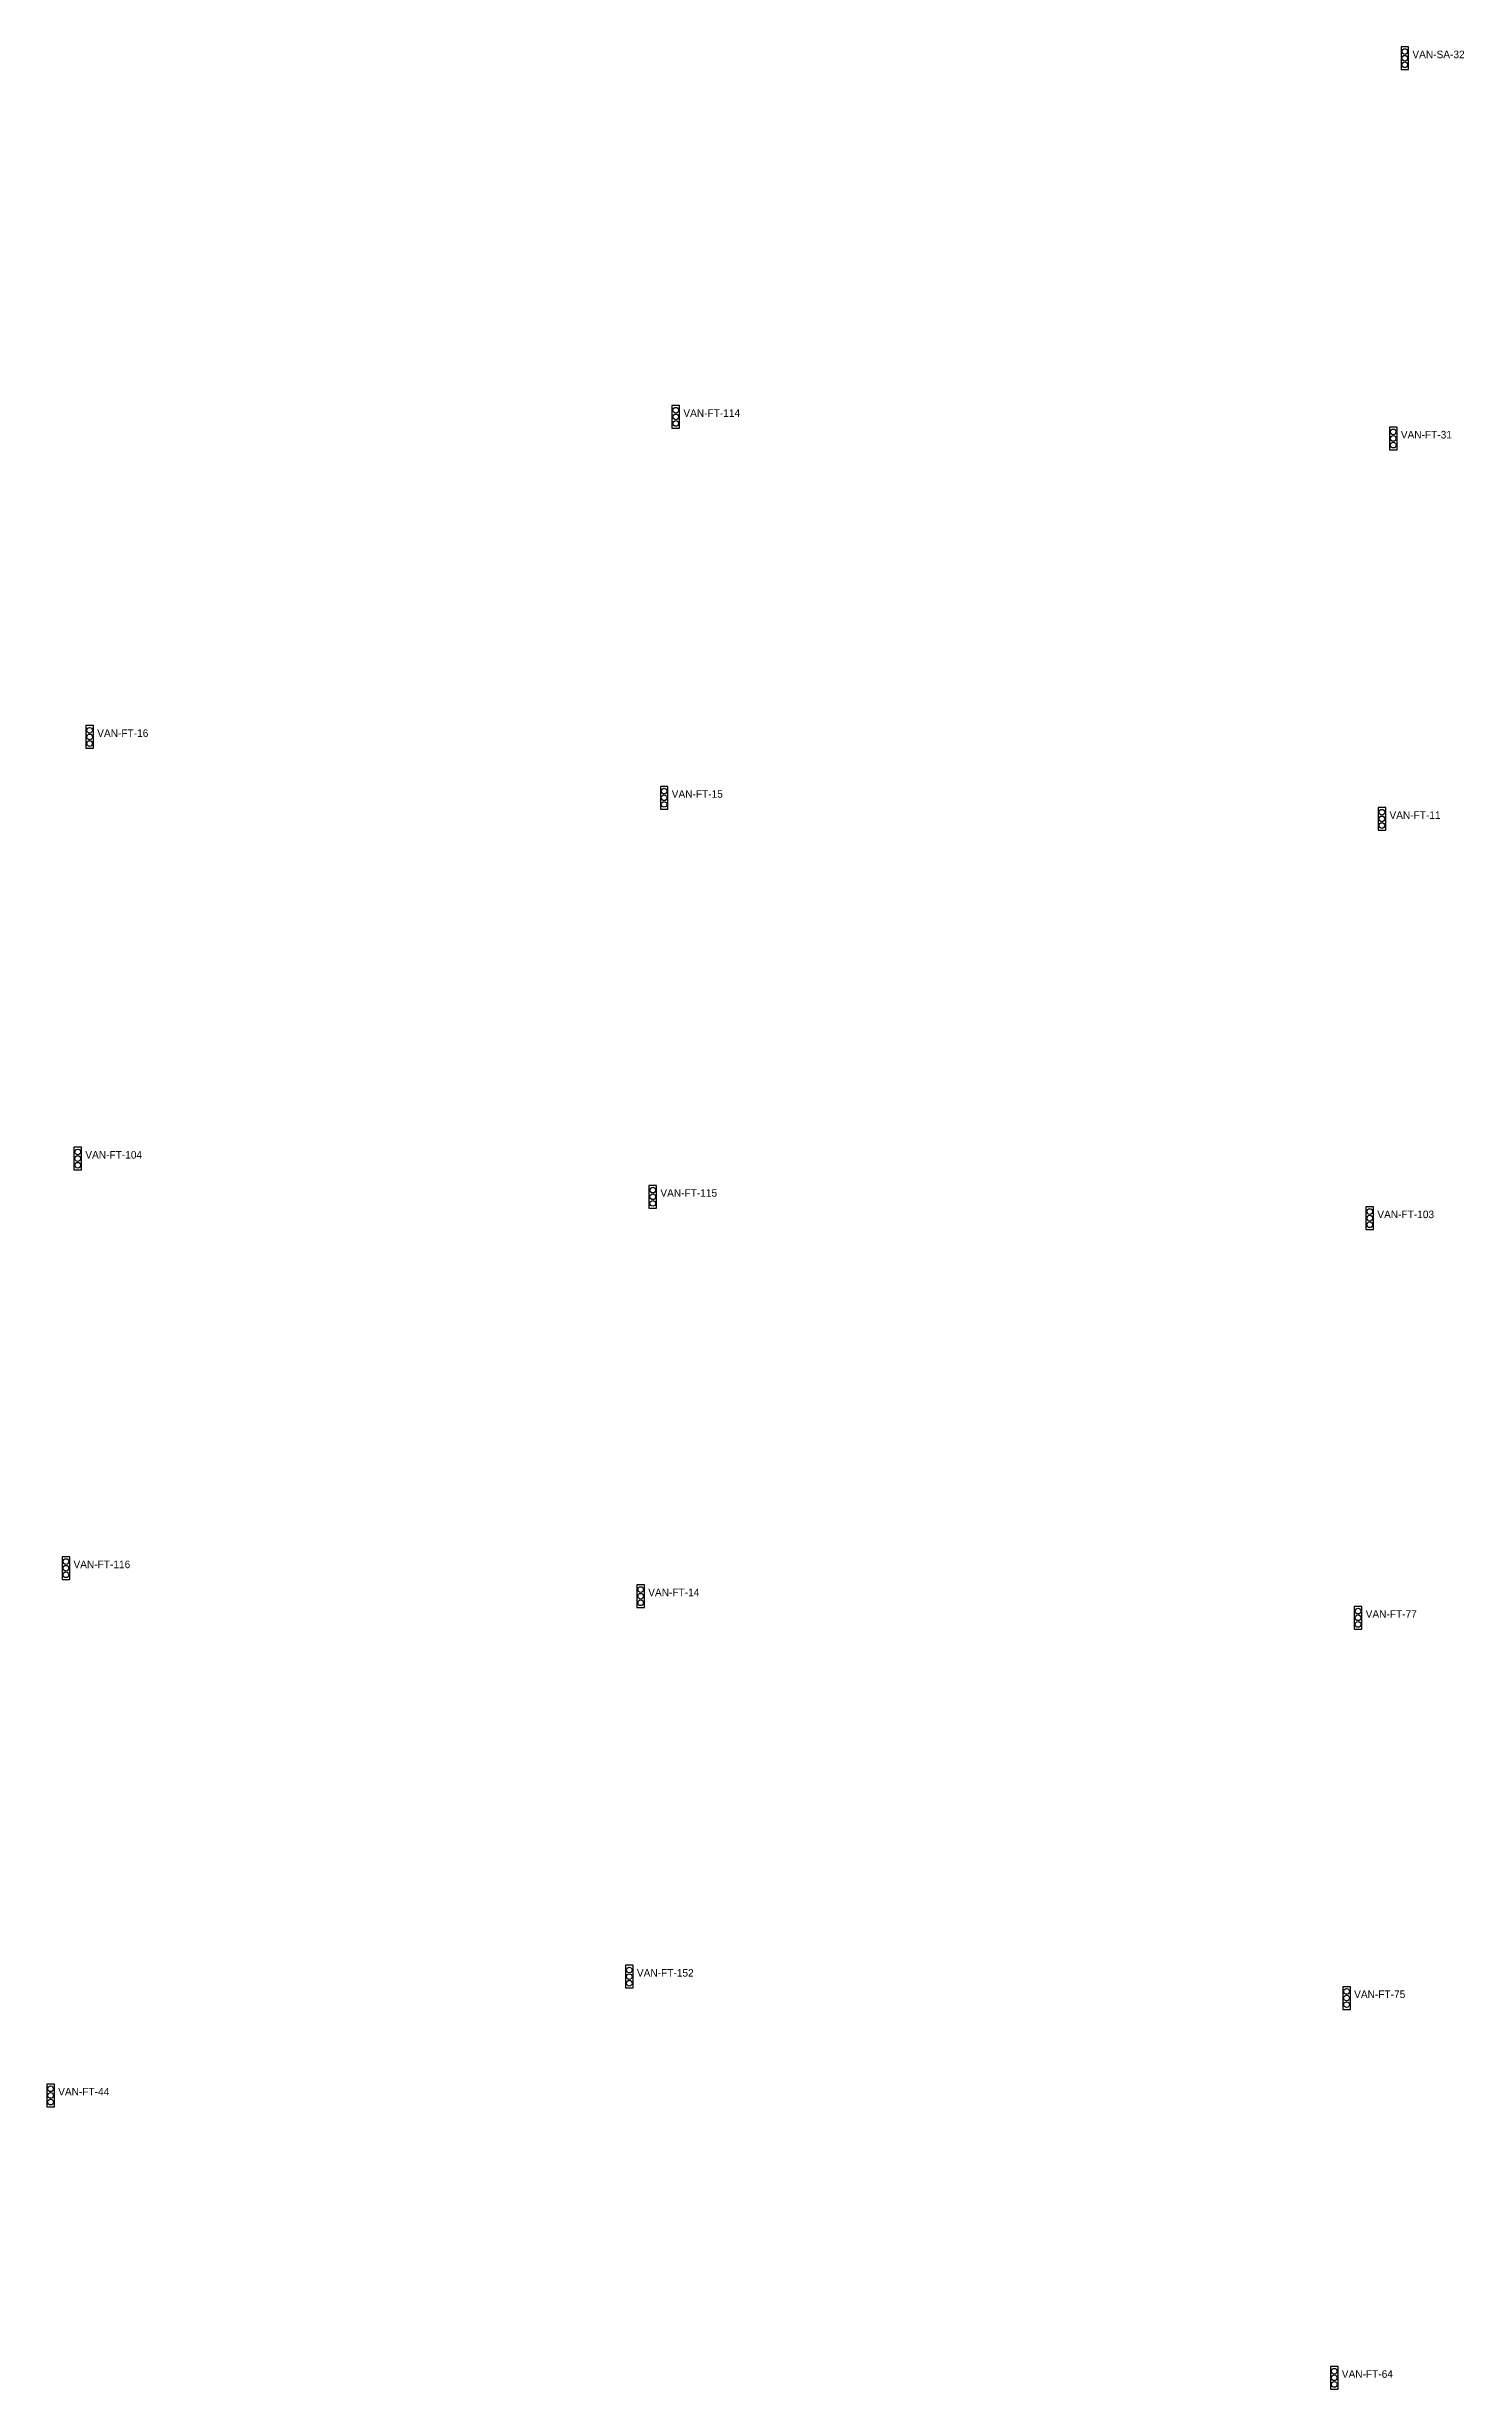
# Model space of a CAD drawing. Header units: inches. Extents: x 486474 to 494239, y 5455982 to 5459995.
# Drawn here: x 492403 to 492778, y 5458427 to 5459046 of the extents above; entities that cross this region are included whole.
import ezdxf

# ---------------------------------------------------------------- set-up
doc = ezdxf.new("R2010")
doc.units = ezdxf.units.IN
doc.header["$MEASUREMENT"] = 0
doc.layers.add('Traffic Signals', color=10, linetype='Continuous')

msp = doc.modelspace()

# ---------------------------------------------------------------- linework, layer by layer
at = {"layer": 'Traffic Signals', "color": 1}
for points in [[(492760.85, 5459039.66), (492762.85, 5459039.66), (492762.85, 5459045.66), (492760.85, 5459045.66)], [(492568.11, 5458944.86), (492570.11, 5458944.86), (492570.11, 5458950.86), (492568.11, 5458950.86)], [(492757.79, 5458939.15), (492759.79, 5458939.15), (492759.79, 5458945.15), (492757.79, 5458945.15)], [(492413.15, 5458860.27), (492415.15, 5458860.27), (492415.15, 5458866.27), (492413.15, 5458866.27)], [(492565.03, 5458844.19), (492567.03, 5458844.19), (492567.03, 5458850.19), (492565.03, 5458850.19)], [(492754.79, 5458838.6), (492756.79, 5458838.6), (492756.79, 5458844.6), (492754.79, 5458844.6)], [(492410.01, 5458748.82), (492412.01, 5458748.82), (492412.01, 5458754.82), (492410.01, 5458754.82)], [(492562.03, 5458738.73), (492564.03, 5458738.73), (492564.03, 5458744.73), (492562.03, 5458744.73)], [(492751.58, 5458733.07), (492753.58, 5458733.07), (492753.58, 5458739.07), (492751.58, 5458739.07)], [(492406.88, 5458640.56), (492408.88, 5458640.56), (492408.88, 5458646.56), (492406.88, 5458646.56)], [(492558.83, 5458633.16), (492560.83, 5458633.16), (492560.83, 5458639.16), (492558.83, 5458639.16)], [(492748.5, 5458627.45), (492750.5, 5458627.45), (492750.5, 5458633.45), (492748.5, 5458633.45)], [(492555.83, 5458532.6), (492557.83, 5458532.6), (492557.83, 5458538.6), (492555.83, 5458538.6)], [(492745.45, 5458526.95), (492747.45, 5458526.95), (492747.45, 5458532.95), (492745.45, 5458532.95)], [(492402.83, 5458501.2), (492404.83, 5458501.2), (492404.83, 5458507.2), (492402.83, 5458507.2)], [(492742.19, 5458426.57), (492744.19, 5458426.57), (492744.19, 5458432.57), (492742.19, 5458432.57)]]:
    msp.add_lwpolyline(points, close=True, dxfattribs=at)
for centre in [(492761.85, 5459044.41), (492761.85, 5459042.66), (492761.85, 5459040.91), (492569.11, 5458949.61), (492569.11, 5458947.86), (492569.11, 5458946.11), (492758.79, 5458943.9), (492758.79, 5458942.15), (492758.79, 5458940.4), (492414.15, 5458865.02), (492414.15, 5458863.27), (492414.15, 5458861.52), (492566.03, 5458848.94), (492566.03, 5458847.19), (492566.03, 5458845.44), (492755.79, 5458843.35), (492755.79, 5458841.6), (492755.79, 5458839.85), (492411.01, 5458753.57), (492411.01, 5458751.82), (492411.01, 5458750.07), (492563.03, 5458743.48), (492563.03, 5458741.73), (492563.03, 5458739.98), (492752.58, 5458737.82), (492752.58, 5458736.07), (492752.58, 5458734.32), (492407.88, 5458645.31), (492407.88, 5458643.56), (492407.88, 5458641.81), (492559.83, 5458637.91), (492559.83, 5458636.16), (492559.83, 5458634.41), (492749.5, 5458632.2), (492749.5, 5458630.45), (492749.5, 5458628.7), (492556.83, 5458537.35), (492556.83, 5458535.6), (492556.83, 5458533.85), (492746.45, 5458531.7), (492746.45, 5458529.95), (492746.45, 5458528.2), (492403.83, 5458505.95), (492403.83, 5458504.2), (492403.83, 5458502.45), (492743.19, 5458431.32), (492743.19, 5458429.57), (492743.19, 5458427.82)]:
    msp.add_circle(centre, 0.75, dxfattribs=at)

# ---------------------------------------------------------------- texts
for s, p in [('VAN-SA-32', (492763.85, 5459042.66)), ('VAN-FT-114', (492571.11, 5458947.86)), ('VAN-FT-31', (492760.79, 5458942.15)), ('VAN-FT-16', (492416.15, 5458863.27)), ('VAN-FT-15', (492568.03, 5458847.19)), ('VAN-FT-11', (492757.79, 5458841.6)), ('VAN-FT-104', (492413.01, 5458751.82)), ('VAN-FT-115', (492565.03, 5458741.73)), ('VAN-FT-103', (492754.58, 5458736.07)), ('VAN-FT-116', (492409.88, 5458643.56)), ('VAN-FT-14', (492561.83, 5458636.16)), ('VAN-FT-77', (492751.5, 5458630.45)), ('VAN-FT-152', (492558.83, 5458535.6)), ('VAN-FT-75', (492748.45, 5458529.95)), ('VAN-FT-44', (492405.83, 5458504.2)), ('VAN-FT-64', (492745.19, 5458429.57))]:
    msp.add_text(s, height=2, dxfattribs=at).set_placement(p)

doc.saveas('drawing.dxf')
